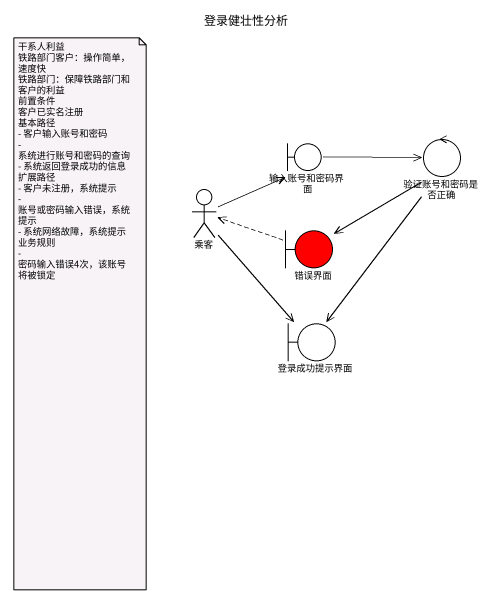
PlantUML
@startuml
title 登录健壮性分析
boundary 输入账号和密码界面
control 验证账号和密码是否正确
actor 乘客
boundary 错误界面 #FF0000
boundary 登录成功提示界面
输入账号和密码界面 -right-> 验证账号和密码是否正确
验证账号和密码是否正确 --> 错误界面
验证账号和密码是否正确 --> 登录成功提示界面
乘客 -right-> 输入账号和密码界面
乘客 --> 登录成功提示界面
错误界面 .left.> 乘客
note as N1
  干系人利益
  铁路部门客户：操作简单，速度快
  铁路部门：保障铁路部门和客户的利益
  前置条件
  客户已实名注册
  基本路径
  - 客户输入账号和密码
  - 系统进行账号和密码的查询
  - 系统返回登录成功的信息
  扩展路径
  - 客户未注册，系统提示
  - 账号或密码输入错误，系统提示
  - 系统网络故障，系统提示
  业务规则
  - 密码输入错误4次，该账号将被锁定
end note
@enduml
